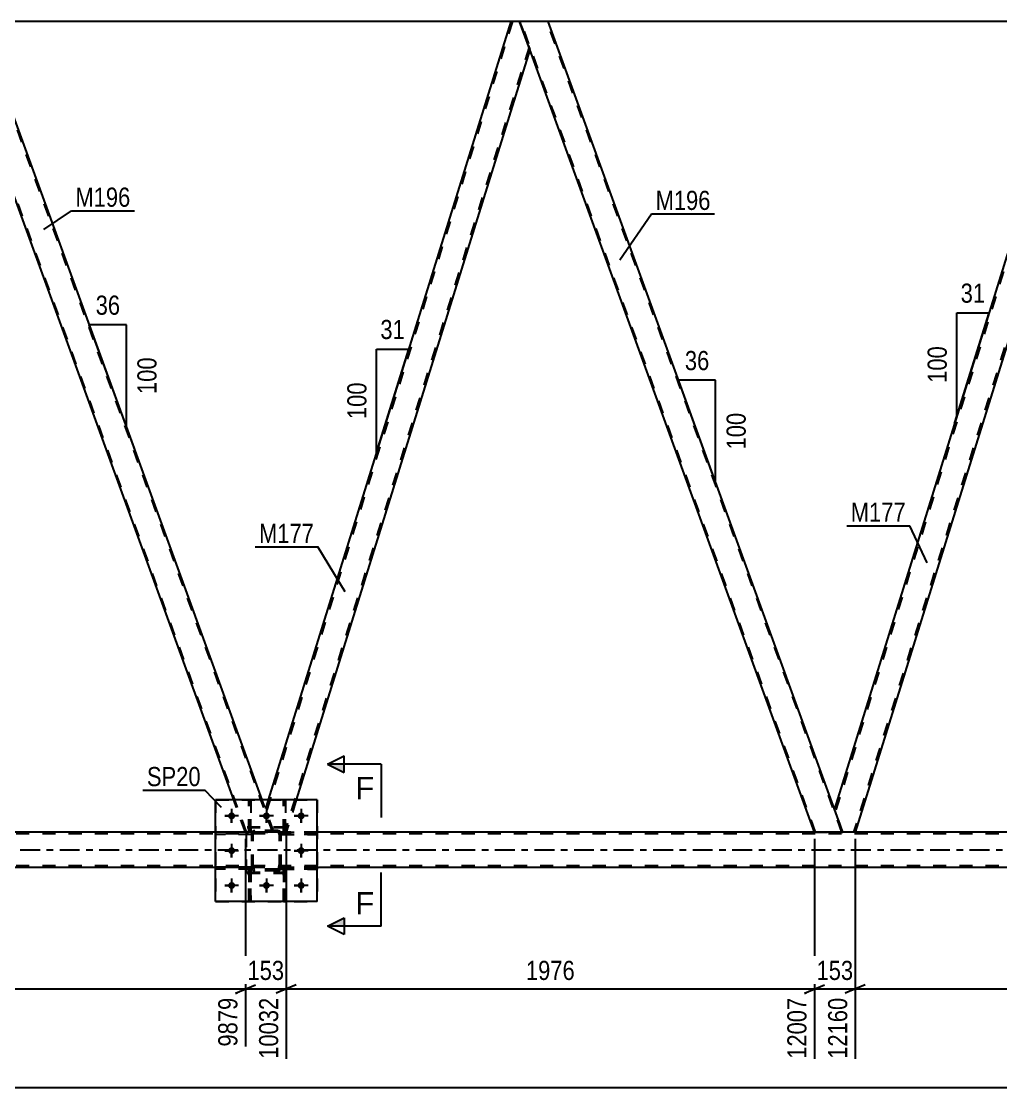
# Model space of a CAD drawing. Header units: millimetres. Extents: x 0 to 841, y 0 to 594.
# Drawn here: x 460 to 606.5, y 292.2 to 451.6 of the extents above; entities that cross this region are included whole.
import ezdxf

# ---------------------------------------------------------------- set-up
doc = ezdxf.new("R2010")
doc.units = ezdxf.units.MM
doc.linetypes.add('DXK_LINE_DOT2', pattern=[3.9198, 1.9599, -1.9599])
doc.linetypes.add('DXK_LINE_DOT3', pattern=[5.9187, 2.979, -0.9799, 0.9799, -0.9799])
doc.styles.add('Arial', font='ARIAL.TTF', dxfattribs={"height": 0.2})
doc.styles.add('Arial Narrow', font='ARIALN.TTF', dxfattribs={"height": 0.2})

# ---------------------------------------------------------------- blocks, each defined once
blk = doc.blocks.new('Part-814748305-3479 - 3007')
at = {"color": 7, "linetype": 'DXK_LINE_DOT2'}
for p, q in [((499.62, 331.17), (493.62, 331.17)), ((493.62, 324.37), (493.62, 331.17)), ((499.62, 324.37), (499.62, 331.17)), ((499.62, 324.37), (493.62, 324.37))]:
    blk.add_line(p, q, dxfattribs=at)
blk = doc.blocks.new('Part-814748305-3463 - 3007')
at = {"color": 7, "linetype": 'DXK_LINE_DOT2'}
for p, q in [((493.98, 330.4), (493.98, 335.24)), ((493.98, 335.24), (494.3, 335.24)), ((494.3, 335.24), (494.3, 330.4)), ((493.98, 331), (494.3, 331)), ((494.3, 330.4), (493.98, 330.4))]:
    blk.add_line(p, q, dxfattribs=at)
blk = doc.blocks.new('Part-814748305-3384 - 3007')
at = {"color": 7, "linetype": 'DXK_LINE_DOT2'}
for p, q in [((499.62, 331.04), (493.62, 331.04)), ((493.62, 324.24), (493.62, 331.04)), ((499.62, 324.24), (499.62, 331.04)), ((499.62, 324.24), (493.62, 324.24))]:
    blk.add_line(p, q, dxfattribs=at)
blk = doc.blocks.new('Part-814748305-3368 - 3007')
at = {"color": 2, "linetype": 'Continuous'}
for p, q in [((618.31, 451.64), (581.61, 333.89)), ((619.63, 451.64), (618.31, 451.64)), ((621.16, 447.44), (619.63, 451.64)), ((621.18, 447.39), (584.72, 330.42)), ((582.88, 330.42), (581.63, 333.84))]:
    blk.add_line(p, q, dxfattribs=at)
at = {"color": 7, "linetype": 'DXK_LINE_DOT2'}
for p, q in [((618.57, 451.64), (581.75, 333.52)), ((621.04, 447.76), (584.47, 330.42)), ((621.18, 447.39), (621.16, 447.44)), ((621.18, 447.39), (621.16, 447.44)), ((581.61, 333.89), (581.63, 333.84)), ((584.72, 330.42), (582.88, 330.42))]:
    blk.add_line(p, q, dxfattribs=at)
blk = doc.blocks.new('Part-814748305-3255 - 3007')
at = {"color": 7, "linetype": 'DXK_LINE_DOT2'}
for p, q in [((493.98, 320.04), (493.98, 324.88)), ((493.98, 324.88), (494.3, 324.88)), ((493.98, 324.28), (494.3, 324.28)), ((494.3, 324.88), (494.3, 320.04)), ((494.3, 320.04), (493.98, 320.04))]:
    blk.add_line(p, q, dxfattribs=at)
blk = doc.blocks.new('Part-814748305-3275 - 3007')
at = {"color": 7, "linetype": 'DXK_LINE_DOT2'}
for p, q in [((499.18, 330.4), (499.18, 335.24)), ((499.18, 335.24), (499.5, 335.24)), ((499.5, 335.24), (499.5, 330.4)), ((499.18, 331), (499.5, 331)), ((499.5, 330.4), (499.18, 330.4))]:
    blk.add_line(p, q, dxfattribs=at)
blk = doc.blocks.new('Part-814748305-3280 - 3007')
at = {"color": 2, "linetype": 'Continuous'}
for p, q in [((504.22, 335.24), (489.02, 335.24)), ((489.02, 320.04), (489.02, 335.24)), ((504.22, 320.04), (504.22, 335.24)), ((504.22, 320.04), (489.02, 320.04))]:
    blk.add_line(p, q, dxfattribs=at)
blk = doc.blocks.new('Part-814748305-3402 - 3007')
at = {"color": 7, "linetype": 'DXK_LINE_DOT2'}
for p, q in [((494.3, 324.88), (493.98, 324.88)), ((493.98, 324.88), (493.98, 320.04)), ((493.98, 324.28), (494.3, 324.28)), ((494.3, 320.04), (494.3, 324.88)), ((493.98, 320.04), (494.3, 320.04))]:
    blk.add_line(p, q, dxfattribs=at)
blk = doc.blocks.new('Part-814748305-3285 - 3007')
at = {"color": 7, "linetype": 'DXK_LINE_DOT2'}
for p, q in [((774.73, 330.18), (99.12, 330.18)), ((504.22, 330.42), (489.02, 330.42)), ((774.73, 325.38), (98.36, 325.38)), ((504.22, 325.14), (489.02, 325.14))]:
    blk.add_line(p, q, dxfattribs=at)
at = {"color": 2, "linetype": 'Continuous'}
for p, q in [((489.02, 330.42), (248.82, 330.42)), ((659.29, 330.42), (504.22, 330.42)), ((489.02, 325.14), (248.82, 325.14)), ((659.29, 325.14), (504.22, 325.14))]:
    blk.add_line(p, q, dxfattribs=at)
at = {"color": 7, "linetype": 'DXK_LINE_DOT3'}
blk.add_line((98.74, 327.78), (774.73, 327.78), dxfattribs=at)
blk = doc.blocks.new('Part-814748305-3295 - 3007')
at = {"color": 2, "linetype": 'Continuous'}
for p, q in [((538.76, 451.64), (534.5, 451.64)), ((581.63, 333.84), (538.76, 451.64)), ((578.62, 330.42), (536.03, 447.44))]:
    blk.add_line(p, q, dxfattribs=at)
at = {"color": 7, "linetype": 'DXK_LINE_DOT2'}
for p, q in [((534.5, 451.64), (536.03, 447.44)), ((578.79, 330.42), (534.67, 451.64)), ((582.71, 330.42), (538.59, 451.64)), ((582.88, 330.42), (581.63, 333.84)), ((578.62, 330.42), (582.88, 330.42))]:
    blk.add_line(p, q, dxfattribs=at)
blk = doc.blocks.new('Part-814748305-3300 - 3007')
at = {"color": 7, "linetype": 'DXK_LINE_DOT2'}
for p, q in [((533.43, 451.64), (496.61, 333.52)), ((535.91, 447.76), (499.34, 330.42)), ((536.05, 447.39), (536.03, 447.44)), ((536.05, 447.39), (536.03, 447.44)), ((496.9, 335.24), (496.48, 333.89)), ((501.09, 335.24), (499.59, 330.42)), ((497.74, 330.42), (496.48, 333.89)), ((499.59, 330.42), (497.74, 330.42))]:
    blk.add_line(p, q, dxfattribs=at)
at = {"color": 2, "linetype": 'Continuous'}
for p, q in [((533.18, 451.64), (496.9, 335.24)), ((534.5, 451.64), (533.18, 451.64)), ((536.03, 447.44), (534.5, 451.64)), ((536.05, 447.39), (501.09, 335.24))]:
    blk.add_line(p, q, dxfattribs=at)
blk = doc.blocks.new('Part-814748305-3316 - 3007')
at = {"color": 2, "linetype": 'Continuous'}
for p, q in [((533.18, 451.64), (453.62, 451.64)), ((618.31, 451.64), (538.76, 451.64))]:
    blk.add_line(p, q, dxfattribs=at)
at = {"color": 7, "linetype": 'DXK_LINE_DOT2'}
blk.add_line((538.76, 451.64), (533.18, 451.64), dxfattribs=at)
blk = doc.blocks.new('Part-814748305-3320 - 3007')
at = {"color": 7, "linetype": 'DXK_LINE_DOT2'}
for p, q in [((494.42, 330.4), (489.02, 330.4)), ((489.02, 330.4), (489.02, 330.08)), ((494.42, 330.08), (489.02, 330.08)), ((493.82, 330.08), (493.82, 330.4)), ((494.42, 330.08), (494.42, 330.4))]:
    blk.add_line(p, q, dxfattribs=at)
blk = doc.blocks.new('Part-814748305-3323 - 3007')
at = {"color": 7, "linetype": 'DXK_LINE_DOT2'}
for p, q in [((504.22, 325.2), (498.83, 325.2)), ((498.83, 325.2), (498.83, 324.88)), ((498.83, 324.88), (504.22, 324.88)), ((499.43, 324.88), (499.43, 325.2)), ((504.22, 324.88), (504.22, 325.2))]:
    blk.add_line(p, q, dxfattribs=at)
blk = doc.blocks.new('Part-814748305-3326 - 3007')
at = {"color": 7, "linetype": 'DXK_LINE_DOT2'}
for p, q in [((504.22, 330.4), (498.83, 330.4)), ((498.83, 330.4), (498.83, 330.08)), ((498.83, 330.08), (504.22, 330.08)), ((499.43, 330.08), (499.43, 330.4)), ((504.22, 330.08), (504.22, 330.4))]:
    blk.add_line(p, q, dxfattribs=at)
blk = doc.blocks.new('Part-814748305-3353 - 3007')
at = {"color": 7, "linetype": 'DXK_LINE_DOT2'}
for p, q in [((494.42, 325.2), (489.02, 325.2)), ((489.02, 325.2), (489.02, 324.88)), ((494.42, 324.88), (489.02, 324.88)), ((493.82, 324.88), (493.82, 325.2)), ((494.42, 324.88), (494.42, 325.2))]:
    blk.add_line(p, q, dxfattribs=at)
blk = doc.blocks.new('Part-814748305-3363 - 3007')
at = {"color": 2, "linetype": 'Continuous'}
for p, q in [((453.62, 451.64), (449.36, 451.64)), ((495.99, 335.24), (453.62, 451.64)), ((491.73, 335.24), (450.89, 447.44))]:
    blk.add_line(p, q, dxfattribs=at)
at = {"color": 7, "linetype": 'DXK_LINE_DOT2'}
for p, q in [((449.36, 451.64), (450.89, 447.44)), ((493.66, 330.42), (449.53, 451.64)), ((497.57, 330.42), (453.45, 451.64)), ((493.48, 330.42), (491.73, 335.24)), ((497.74, 330.42), (495.99, 335.24)), ((497.74, 330.42), (493.48, 330.42))]:
    blk.add_line(p, q, dxfattribs=at)
blk = doc.blocks.new('Part-814748305-3385 - 3007')
at = {"color": 7, "linetype": 'DXK_LINE_DOT2'}
for p, q in [((494.42, 330.16), (494.46, 330.34)), ((494.46, 330.34), (494.42, 330.16)), ((494.42, 325.12), (494.42, 330.16)), ((494.66, 330.16), (494.68, 330.25)), ((494.66, 325.12), (494.66, 330.16)), ((494.68, 330.25), (494.74, 330.33)), ((494.72, 330.6), (494.9, 330.64)), ((494.9, 330.64), (494.72, 330.6)), ((494.74, 330.33), (494.81, 330.38)), ((494.81, 330.38), (494.9, 330.4)), ((498.34, 330.64), (494.9, 330.64)), ((494.9, 330.4), (498.34, 330.4)), ((498.34, 330.64), (498.53, 330.6)), ((498.53, 330.6), (498.34, 330.64)), ((498.34, 330.4), (498.44, 330.38)), ((498.44, 330.38), (498.51, 330.33)), ((498.51, 330.33), (498.57, 330.25)), ((498.57, 330.25), (498.58, 330.16)), ((498.58, 325.12), (498.58, 330.16)), ((498.79, 330.34), (498.82, 330.16)), ((498.82, 330.16), (498.79, 330.34)), ((498.82, 325.12), (498.82, 330.16)), ((494.46, 324.93), (494.42, 325.12)), ((494.42, 325.12), (494.46, 324.93)), ((494.68, 325.03), (494.66, 325.12)), ((494.74, 324.95), (494.68, 325.03)), ((494.9, 324.64), (494.72, 324.67)), ((494.72, 324.67), (494.9, 324.64)), ((494.81, 324.9), (494.74, 324.95)), ((494.9, 324.88), (494.81, 324.9)), ((498.34, 324.88), (494.9, 324.88)), ((498.34, 324.64), (494.9, 324.64)), ((498.44, 324.9), (498.34, 324.88)), ((498.53, 324.67), (498.34, 324.64)), ((498.34, 324.64), (498.53, 324.67)), ((498.51, 324.95), (498.44, 324.9)), ((498.57, 325.03), (498.51, 324.95)), ((498.58, 325.12), (498.57, 325.03)), ((498.82, 325.12), (498.79, 324.93)), ((498.79, 324.93), (498.82, 325.12))]:
    blk.add_line(p, q, dxfattribs=at)
at = {"color": 7, "linetype": 'DXK_LINE_DOT3'}
blk.add_line((496.62, 327.64), (496.62, 327.64), dxfattribs=at)
at = {"color": 7, "linetype": 'DXK_LINE_DOT2'}
for centre, start, end in [((494.9, 330.16), 112.5001, 157.5001), ((494.9, 330.16), 112.5001, 157.5001), ((498.34, 330.16), 22.5001, 67.5001), ((498.34, 330.16), 22.5001, 67.5001), ((494.9, 325.12), 202.5001, 247.5001), ((494.9, 325.12), 202.5001, 247.5001), ((498.34, 325.12), 292.5001, 337.5001), ((498.34, 325.12), 292.5001, 337.5001)]:
    blk.add_arc(centre, 0.48, start, end, dxfattribs=at)
blk = doc.blocks.new('Part-814748305-3391 - 3007')
at = {"color": 7, "linetype": 'DXK_LINE_DOT2'}
for p, q in [((499.18, 320.04), (499.18, 324.88)), ((499.18, 324.88), (499.5, 324.88)), ((499.18, 324.28), (499.5, 324.28)), ((499.5, 324.88), (499.5, 320.04)), ((499.5, 320.04), (499.18, 320.04))]:
    blk.add_line(p, q, dxfattribs=at)
blk = doc.blocks.new('Bolt-814748305-3395 - 3007')
at = {"color": 1, "linetype": 'Continuous'}
for p, q in [((491.42, 333.88), (491.42, 333.19)), ((496.62, 333.88), (496.62, 333.19)), ((501.82, 333.88), (501.82, 333.19)), ((490.38, 332.84), (491.08, 332.84)), ((491.42, 331.8), (491.42, 332.49)), ((492.46, 332.84), (491.77, 332.84)), ((495.58, 332.84), (496.28, 332.84)), ((496.62, 331.8), (496.62, 332.49)), ((497.66, 332.84), (496.97, 332.84)), ((500.78, 332.84), (501.48, 332.84)), ((501.82, 331.8), (501.82, 332.49)), ((502.86, 332.84), (502.17, 332.84)), ((491.42, 328.68), (491.42, 327.99)), ((501.82, 328.68), (501.82, 327.99)), ((490.38, 327.64), (491.08, 327.64)), ((491.42, 326.6), (491.42, 327.29)), ((492.46, 327.64), (491.77, 327.64)), ((500.78, 327.64), (501.48, 327.64)), ((501.82, 326.6), (501.82, 327.29)), ((502.86, 327.64), (502.17, 327.64)), ((490.38, 322.44), (491.08, 322.44)), ((491.42, 323.48), (491.42, 322.79)), ((491.42, 321.4), (491.42, 322.09)), ((492.46, 322.44), (491.77, 322.44)), ((495.58, 322.44), (496.28, 322.44)), ((496.62, 323.48), (496.62, 322.79)), ((496.62, 321.4), (496.62, 322.09)), ((497.66, 322.44), (496.97, 322.44)), ((500.78, 322.44), (501.48, 322.44)), ((501.82, 323.48), (501.82, 322.79)), ((501.82, 321.4), (501.82, 322.09)), ((502.86, 322.44), (502.17, 322.44))]:
    blk.add_line(p, q, dxfattribs=at)
blk = doc.blocks.new('Part-814748305-3412 - 3007')
at = {"color": 7, "linetype": 'DXK_LINE_DOT2'}
for p, q in [((489.02, 335.24), (504.22, 335.24)), ((489.02, 335.24), (489.02, 320.04)), ((504.22, 335.24), (504.22, 320.04)), ((489.02, 320.04), (504.22, 320.04))]:
    blk.add_line(p, q, dxfattribs=at)
blk = doc.blocks.new('Part-814748305-3444 - 3007')
at = {"color": 2, "linetype": 'Continuous'}
for p, q in [((493.98, 335.24), (493.98, 335.24)), ((494.3, 335.24), (493.98, 335.24)), ((494.3, 335.24), (494.3, 335.24))]:
    blk.add_line(p, q, dxfattribs=at)
at = {"color": 7, "linetype": 'DXK_LINE_DOT2'}
for p, q in [((493.98, 330.4), (493.98, 335.24)), ((494.3, 330.4), (494.3, 335.24)), ((493.98, 331), (494.3, 331)), ((494.3, 330.4), (493.98, 330.4))]:
    blk.add_line(p, q, dxfattribs=at)
blk = doc.blocks.new('Part-814748305-3447 - 3007')
at = {"color": 7, "linetype": 'DXK_LINE_DOT2'}
for p, q in [((498.83, 330.08), (498.83, 330.4)), ((498.83, 330.4), (504.22, 330.4)), ((504.22, 330.08), (498.83, 330.08)), ((499.43, 330.08), (499.43, 330.4)), ((504.22, 330.4), (504.22, 330.08))]:
    blk.add_line(p, q, dxfattribs=at)
blk = doc.blocks.new('Part-814748305-3451 - 3007')
at = {"color": 7, "linetype": 'DXK_LINE_DOT2'}
for p, q in [((499.5, 324.88), (499.18, 324.88)), ((499.18, 324.88), (499.18, 320.04)), ((499.18, 324.28), (499.5, 324.28)), ((499.5, 320.04), (499.5, 324.88)), ((499.18, 320.04), (499.5, 320.04))]:
    blk.add_line(p, q, dxfattribs=at)
blk = doc.blocks.new('Bolt-814748305-3460 - 3007')
at = {"linetype": 'Continuous'}
for points in [[(491.94, 332.84, -1), (490.9, 332.84, -1)], [(497.14, 332.84, -1), (496.1, 332.84, -1)], [(502.34, 332.84, -1), (501.3, 332.84, -1)], [(491.94, 327.64, -1), (490.9, 327.64, -1)], [(502.34, 327.64, -1), (501.3, 327.64, -1)], [(491.94, 322.44, -1), (490.9, 322.44, -1)], [(497.14, 322.44, -1), (496.1, 322.44, -1)], [(502.34, 322.44, -1), (501.3, 322.44, -1)]]:
    blk.add_hatch(color=1, dxfattribs=at).paths.add_polyline_path(points)
at = {"color": 1, "linetype": 'Continuous'}
for p, q in [((491.42, 333.88), (491.42, 331.8)), ((496.62, 333.88), (496.62, 331.8)), ((501.82, 333.88), (501.82, 331.8)), ((492.46, 332.84), (490.38, 332.84)), ((497.66, 332.84), (495.58, 332.84)), ((502.86, 332.84), (500.78, 332.84)), ((491.42, 328.68), (491.42, 326.6)), ((501.82, 328.68), (501.82, 326.6)), ((492.46, 327.64), (490.38, 327.64)), ((502.86, 327.64), (500.78, 327.64)), ((492.46, 322.44), (490.38, 322.44)), ((491.42, 323.48), (491.42, 321.4)), ((497.66, 322.44), (495.58, 322.44)), ((496.62, 323.48), (496.62, 321.4)), ((502.86, 322.44), (500.78, 322.44)), ((501.82, 323.48), (501.82, 321.4))]:
    blk.add_line(p, q, dxfattribs=at)
blk = doc.blocks.new('Part-814748305-3471 - 3007')
at = {"color": 2, "linetype": 'Continuous'}
for p, q in [((499.18, 335.24), (499.18, 335.24)), ((499.5, 335.24), (499.18, 335.24)), ((499.5, 335.24), (499.5, 335.24))]:
    blk.add_line(p, q, dxfattribs=at)
at = {"color": 7, "linetype": 'DXK_LINE_DOT2'}
for p, q in [((499.18, 330.4), (499.18, 335.24)), ((499.5, 330.4), (499.5, 335.24)), ((499.18, 331), (499.5, 331)), ((499.5, 330.4), (499.18, 330.4))]:
    blk.add_line(p, q, dxfattribs=at)
blk = doc.blocks.new('Part-814748305-3472 - 3007')
at = {"color": 7, "linetype": 'DXK_LINE_DOT2'}
for p, q in [((494.42, 325.2), (489.02, 325.2)), ((489.02, 324.88), (489.02, 325.2)), ((494.42, 324.88), (489.02, 324.88)), ((493.82, 324.88), (493.82, 325.2)), ((494.42, 325.2), (494.42, 324.88))]:
    blk.add_line(p, q, dxfattribs=at)
blk = doc.blocks.new('Part-814748305-3473 - 3007')
at = {"color": 7, "linetype": 'DXK_LINE_DOT2'}
for p, q in [((494.42, 330.4), (489.02, 330.4)), ((489.02, 330.08), (489.02, 330.4)), ((494.42, 330.08), (489.02, 330.08)), ((493.82, 330.08), (493.82, 330.4)), ((494.42, 330.4), (494.42, 330.08))]:
    blk.add_line(p, q, dxfattribs=at)
blk = doc.blocks.new('Part-814748305-3474 - 3007')
at = {"color": 7, "linetype": 'DXK_LINE_DOT2'}
for p, q in [((498.83, 324.88), (498.83, 325.2)), ((498.83, 325.2), (504.22, 325.2)), ((504.22, 324.88), (498.83, 324.88)), ((499.43, 324.88), (499.43, 325.2)), ((504.22, 325.2), (504.22, 324.88))]:
    blk.add_line(p, q, dxfattribs=at)
blk = doc.blocks.new('Part-814748305-3475 - 3007')
at = {"color": 7, "linetype": 'DXK_LINE_DOT2'}
for p, q in [((494.42, 330.16), (494.46, 330.34)), ((494.46, 330.34), (494.42, 330.16)), ((494.42, 325.12), (494.42, 330.16)), ((494.66, 330.16), (494.68, 330.25)), ((494.66, 325.12), (494.66, 330.16)), ((494.68, 330.25), (494.74, 330.33)), ((494.72, 330.6), (494.9, 330.64)), ((494.9, 330.64), (494.72, 330.6)), ((494.74, 330.33), (494.81, 330.38)), ((494.81, 330.38), (494.9, 330.4)), ((498.34, 330.64), (494.9, 330.64)), ((494.9, 330.4), (498.34, 330.4)), ((498.34, 330.64), (498.53, 330.6)), ((498.53, 330.6), (498.34, 330.64)), ((498.34, 330.4), (498.44, 330.38)), ((498.44, 330.38), (498.51, 330.33)), ((498.51, 330.33), (498.57, 330.25)), ((498.57, 330.25), (498.58, 330.16)), ((498.58, 325.12), (498.58, 330.16)), ((498.79, 330.34), (498.82, 330.16)), ((498.82, 330.16), (498.79, 330.34)), ((498.82, 325.12), (498.82, 330.16)), ((494.46, 324.93), (494.42, 325.12)), ((494.42, 325.12), (494.46, 324.93)), ((494.68, 325.03), (494.66, 325.12)), ((494.74, 324.95), (494.68, 325.03)), ((494.9, 324.64), (494.72, 324.67)), ((494.72, 324.67), (494.9, 324.64)), ((494.81, 324.9), (494.74, 324.95)), ((494.9, 324.88), (494.81, 324.9)), ((498.34, 324.88), (494.9, 324.88)), ((498.34, 324.64), (494.9, 324.64)), ((498.44, 324.9), (498.34, 324.88)), ((498.53, 324.67), (498.34, 324.64)), ((498.34, 324.64), (498.53, 324.67)), ((498.51, 324.95), (498.44, 324.9)), ((498.57, 325.03), (498.51, 324.95)), ((498.58, 325.12), (498.57, 325.03)), ((498.82, 325.12), (498.79, 324.93)), ((498.79, 324.93), (498.82, 325.12))]:
    blk.add_line(p, q, dxfattribs=at)
at = {"color": 7, "linetype": 'DXK_LINE_DOT3'}
blk.add_line((496.62, 327.64), (496.62, 327.64), dxfattribs=at)
at = {"color": 7, "linetype": 'DXK_LINE_DOT2'}
for centre, start, end in [((494.9, 330.16), 112.5001, 157.5001), ((494.9, 330.16), 112.5001, 157.5001), ((498.34, 330.16), 22.5001, 67.5001), ((498.34, 330.16), 22.5001, 67.5001), ((494.9, 325.12), 202.5001, 247.5001), ((494.9, 325.12), 202.5001, 247.5001), ((498.34, 325.12), 292.5001, 337.5001), ((498.34, 325.12), 292.5001, 337.5001)]:
    blk.add_arc(centre, 0.48, start, end, dxfattribs=at)
blk = doc.blocks.new('AngleDimension-814748305-12367 - 3007')
at = {"color": 7, "linetype": 'Continuous'}
for p, q in [((475.68, 406.27), (470.13, 406.27)), ((475.68, 391.05), (470.13, 406.27)), ((475.68, 391.05), (475.68, 406.27)), ((476.87, 387.77), (475.68, 391.05))]:
    blk.add_line(p, q, dxfattribs=at)
at = {"color": 0}
for points in [[(475.33, 407.17), (475.33, 411.37), (470.48, 411.37), (470.48, 407.17)], [(480.78, 402), (476.58, 402), (476.58, 395.32), (480.78, 395.32)]]:
    blk.add_wipeout(points, dxfattribs=at)
at = {"color": 3, "style": 'Arial Narrow'}
blk.add_text('36', height=2.863, dxfattribs=at).set_placement((471.08, 407.77))
blk.add_text('100', height=2.863, rotation=90.0002, dxfattribs=at).set_placement((480.18, 395.92))
blk = doc.blocks.new('StraightDimension-814748305-3992 - 3007')
at = {"color": 7, "linetype": 'Continuous'}
blk.add_line((45.97, 292.21), (785.59, 292.21), dxfattribs=at)
blk = doc.blocks.new('AngleDimension-814748305-3508 - 3007')
at = {"color": 7, "linetype": 'Continuous'}
for p, q in [((599.91, 408.07), (604.73, 408.07)), ((599.91, 392.6), (604.73, 408.07)), ((599.91, 392.6), (599.91, 408.07)), ((599.56, 391.49), (599.91, 392.6))]:
    blk.add_line(p, q, dxfattribs=at)
at = {"color": 0}
for points in [[(604.75, 408.97), (604.75, 413.17), (599.89, 413.17), (599.89, 408.97)], [(599.01, 403.68), (594.81, 403.68), (594.81, 396.99), (599.01, 396.99)]]:
    blk.add_wipeout(points, dxfattribs=at)
at = {"color": 3, "style": 'Arial Narrow'}
blk.add_text('31', height=2.863, dxfattribs=at).set_placement((600.49, 409.57))
blk.add_text('100', height=2.863, rotation=90.0002, dxfattribs=at).set_placement((598.41, 397.59))
blk = doc.blocks.new('AngleDimension-814748305-3522 - 3007')
at = {"color": 7, "linetype": 'Continuous'}
for p, q in [((513.09, 402.64), (517.91, 402.64)), ((513.09, 387.18), (517.91, 402.64)), ((513.09, 387.18), (513.09, 402.64)), ((515.17, 393.85), (517.91, 402.64))]:
    blk.add_line(p, q, dxfattribs=at)
at = {"color": 0}
for points in [[(517.93, 403.54), (517.93, 407.74), (513.07, 407.74), (513.07, 403.54)], [(512.19, 398.25), (507.99, 398.25), (507.99, 391.57), (512.19, 391.57)]]:
    blk.add_wipeout(points, dxfattribs=at)
at = {"color": 3, "style": 'Arial Narrow'}
blk.add_text('31', height=2.863, dxfattribs=at).set_placement((513.67, 404.14))
blk.add_text('100', height=2.863, rotation=90.0002, dxfattribs=at).set_placement((511.59, 392.17))
blk = doc.blocks.new('StraightDimension-814748305-3791 - 3007')
at = {"color": 7, "linetype": 'Continuous'}
for p, q in [((414.45, 329.42), (414.45, 298.35)), ((493.48, 329.42), (493.48, 298.35)), ((415.95, 307.56), (412.95, 306.36)), ((414.45, 306.96), (493.48, 306.96)), ((491.98, 306.36), (494.98, 307.56))]:
    blk.add_line(p, q, dxfattribs=at)
at = {"color": 0}
blk.add_wipeout([(458.22, 307.71), (458.22, 311.91), (449.71, 311.91), (449.71, 307.71)], dxfattribs=at)
at = {"color": 0, "linetype": 'Continuous'}
blk.add_wipeout([(492.88, 306.26), (488.68, 306.26), (488.68, 297.75), (492.88, 297.75)], dxfattribs=at)
at = {"color": 3, "style": 'Arial Narrow'}
blk.add_text('1976', height=2.863, dxfattribs=at).set_placement((450.31, 308.31))
at = {"color": 3, "linetype": 'Continuous', "style": 'Arial Narrow'}
blk.add_text('9879', height=2.863, rotation=90.0002, dxfattribs=at).set_placement((492.28, 298.35))
blk = doc.blocks.new('StraightDimension-814748305-3810 - 3007')
at = {"color": 7, "linetype": 'Continuous'}
for p, q in [((493.48, 329.42), (493.48, 298.35)), ((499.59, 329.42), (499.59, 296.52)), ((491.98, 306.36), (494.98, 307.56)), ((493.48, 306.96), (499.59, 306.96)), ((501.09, 307.56), (498.09, 306.36))]:
    blk.add_line(p, q, dxfattribs=at)
at = {"color": 0}
blk.add_wipeout([(499.88, 307.71), (499.88, 311.91), (493.19, 311.91), (493.19, 307.71)], dxfattribs=at)
at = {"color": 0, "linetype": 'Continuous'}
blk.add_wipeout([(498.99, 306.26), (494.79, 306.26), (494.79, 295.92), (498.99, 295.92)], dxfattribs=at)
at = {"color": 3, "style": 'Arial Narrow'}
blk.add_text('153', height=2.863, dxfattribs=at).set_placement((493.79, 308.31))
at = {"color": 3, "linetype": 'Continuous', "style": 'Arial Narrow'}
blk.add_text('10032', height=2.863, rotation=90.0002, dxfattribs=at).set_placement((498.39, 296.52))
blk = doc.blocks.new('StraightDimension-814748305-3829 - 3007')
at = {"color": 7, "linetype": 'Continuous'}
for p, q in [((499.59, 329.42), (499.59, 296.52)), ((578.62, 329.42), (578.62, 296.52)), ((501.09, 307.56), (498.09, 306.36)), ((499.59, 306.96), (578.62, 306.96)), ((577.12, 306.36), (580.12, 307.56))]:
    blk.add_line(p, q, dxfattribs=at)
at = {"color": 0}
blk.add_wipeout([(543.36, 307.71), (543.36, 311.91), (534.85, 311.91), (534.85, 307.71)], dxfattribs=at)
at = {"color": 0, "linetype": 'Continuous'}
blk.add_wipeout([(578.02, 306.26), (573.82, 306.26), (573.82, 295.92), (578.02, 295.92)], dxfattribs=at)
at = {"color": 3, "style": 'Arial Narrow'}
blk.add_text('1976', height=2.863, dxfattribs=at).set_placement((535.45, 308.31))
at = {"color": 3, "linetype": 'Continuous', "style": 'Arial Narrow'}
blk.add_text('12007', height=2.863, rotation=90.0002, dxfattribs=at).set_placement((577.42, 296.52))
blk = doc.blocks.new('StraightDimension-814748305-3848 - 3007')
at = {"color": 7, "linetype": 'Continuous'}
for p, q in [((578.62, 329.42), (578.62, 296.52)), ((584.72, 329.42), (584.72, 296.52)), ((577.12, 306.36), (580.12, 307.56)), ((578.62, 306.96), (584.72, 306.96)), ((586.22, 307.56), (583.22, 306.36))]:
    blk.add_line(p, q, dxfattribs=at)
at = {"color": 0}
blk.add_wipeout([(585.01, 307.71), (585.01, 311.91), (578.33, 311.91), (578.33, 307.71)], dxfattribs=at)
at = {"color": 0, "linetype": 'Continuous'}
blk.add_wipeout([(584.12, 306.26), (579.92, 306.26), (579.92, 295.92), (584.12, 295.92)], dxfattribs=at)
at = {"color": 3, "style": 'Arial Narrow'}
blk.add_text('153', height=2.863, dxfattribs=at).set_placement((578.93, 308.31))
at = {"color": 3, "linetype": 'Continuous', "style": 'Arial Narrow'}
blk.add_text('12160', height=2.863, rotation=90.0002, dxfattribs=at).set_placement((583.52, 296.52))
blk = doc.blocks.new('StraightDimension-814748305-3867 - 3007')
at = {"color": 7, "linetype": 'Continuous'}
for p, q in [((584.72, 329.42), (584.72, 296.52)), ((663.75, 329.42), (663.75, 296.52)), ((586.22, 307.56), (583.22, 306.36)), ((584.72, 306.96), (663.75, 306.96)), ((662.25, 306.36), (665.25, 307.56))]:
    blk.add_line(p, q, dxfattribs=at)
at = {"color": 0}
blk.add_wipeout([(628.49, 307.71), (628.49, 311.91), (619.98, 311.91), (619.98, 307.71)], dxfattribs=at)
at = {"color": 0, "linetype": 'Continuous'}
blk.add_wipeout([(663.15, 306.26), (658.95, 306.26), (658.95, 295.92), (663.15, 295.92)], dxfattribs=at)
at = {"color": 3, "style": 'Arial Narrow'}
blk.add_text('1976', height=2.863, dxfattribs=at).set_placement((620.58, 308.31))
at = {"color": 3, "linetype": 'Continuous', "style": 'Arial Narrow'}
blk.add_text('14136', height=2.863, rotation=90.0002, dxfattribs=at).set_placement((662.55, 296.52))
blk = doc.blocks.new('AngleDimension-814748305-12381 - 3007')
at = {"color": 7, "linetype": 'Continuous'}
for p, q in [((560.78, 391.12), (558.28, 397.99)), ((563.83, 397.99), (558.28, 397.99)), ((563.83, 382.76), (558.28, 397.99)), ((563.83, 382.76), (563.83, 397.99))]:
    blk.add_line(p, q, dxfattribs=at)
at = {"color": 0}
for points in [[(563.48, 398.89), (563.48, 403.09), (558.63, 403.09), (558.63, 398.89)], [(568.93, 393.72), (564.73, 393.72), (564.73, 387.03), (568.93, 387.03)]]:
    blk.add_wipeout(points, dxfattribs=at)
at = {"color": 3, "style": 'Arial Narrow'}
blk.add_text('36', height=2.863, dxfattribs=at).set_placement((559.23, 399.49))
blk.add_text('100', height=2.863, rotation=90.0002, dxfattribs=at).set_placement((568.33, 387.63))
blk = doc.blocks.new('Mark-814748305-3364 - 3007')
at = {"color": 0}
blk.add_wipeout([(592.28, 376.82), (592.28, 379.82), (584.05, 379.82), (584.05, 376.82)], dxfattribs=at)
blk.add_wipeout([(592.28, 376.82), (592.28, 379.82), (584.05, 379.82), (584.05, 376.82)], dxfattribs=at)
at = {"color": 30, "linetype": 'Continuous'}
for p in [(583.45, 376.22), (595.47, 370.7)]:
    blk.add_line(p, (592.88, 376.22), dxfattribs=at)
at = {"color": 3, "style": 'Arial Narrow'}
blk.add_text('M177', height=2.863, dxfattribs=at).set_placement((584.05, 376.82))
blk = doc.blocks.new('Mark-814748305-3276 - 3007')
at = {"color": 0}
blk.add_wipeout([(486.79, 337.29), (486.79, 340.29), (478.75, 340.29), (478.75, 337.29)], dxfattribs=at)
blk.add_wipeout([(486.79, 337.29), (486.79, 340.29), (478.75, 340.29), (478.75, 337.29)], dxfattribs=at)
at = {"color": 30, "linetype": 'Continuous'}
for p in [(478.15, 336.69), (489.91, 334.12)]:
    blk.add_line(p, (487.39, 336.69), dxfattribs=at)
at = {"color": 3, "style": 'Arial Narrow'}
blk.add_text('SP20', height=2.863, dxfattribs=at).set_placement((478.75, 337.29))
blk = doc.blocks.new('Mark-814748305-3291 - 3007')
at = {"color": 0}
blk.add_wipeout([(563.07, 423.44), (563.07, 426.44), (554.85, 426.44), (554.85, 423.44)], dxfattribs=at)
blk.add_wipeout([(563.07, 423.44), (563.07, 426.44), (554.85, 426.44), (554.85, 423.44)], dxfattribs=at)
at = {"color": 30, "linetype": 'Continuous'}
for p, q in [((549.52, 415.96), (554.25, 422.84)), ((554.25, 422.84), (563.67, 422.84))]:
    blk.add_line(p, q, dxfattribs=at)
at = {"color": 3, "style": 'Arial Narrow'}
blk.add_text('M196', height=2.863, dxfattribs=at).set_placement((554.85, 423.44))
blk = doc.blocks.new('Mark-814748305-3296 - 3007')
at = {"color": 0}
blk.add_wipeout([(503.74, 373.65), (503.74, 376.65), (495.52, 376.65), (495.52, 373.65)], dxfattribs=at)
blk.add_wipeout([(503.74, 373.65), (503.74, 376.65), (495.52, 376.65), (495.52, 373.65)], dxfattribs=at)
at = {"color": 30, "linetype": 'Continuous'}
for p in [(494.92, 373.05), (508.41, 366.34)]:
    blk.add_line(p, (504.34, 373.05), dxfattribs=at)
at = {"color": 3, "style": 'Arial Narrow'}
blk.add_text('M177', height=2.863, dxfattribs=at).set_placement((495.52, 373.65))
blk = doc.blocks.new('Mark-814748305-3359 - 3007')
at = {"color": 0}
blk.add_wipeout([(476.27, 423.92), (476.27, 426.92), (468.05, 426.92), (468.05, 423.92)], dxfattribs=at)
blk.add_wipeout([(476.27, 423.92), (476.27, 426.92), (468.05, 426.92), (468.05, 423.92)], dxfattribs=at)
at = {"color": 30, "linetype": 'Continuous'}
for p, q in [((463.33, 420.5), (467.45, 423.32)), ((467.45, 423.32), (476.87, 423.32))]:
    blk.add_line(p, q, dxfattribs=at)
at = {"color": 3, "style": 'Arial Narrow'}
blk.add_text('M196', height=2.863, dxfattribs=at).set_placement((468.05, 423.92))
blk = doc.blocks.new('SectionMark-814748305-4710 - 3007')
at = {"linetype": 'Continuous'}
for points in [[(508.27, 340.59), (508.27, 339.34), (505.77, 340.59)], [(508.27, 317.61), (508.27, 316.36), (505.77, 316.36)]]:
    blk.add_hatch(color=6, dxfattribs=at).paths.add_polyline_path(points)
at = {"color": 6, "linetype": 'Continuous'}
for p, q in [((505.77, 340.59), (508.27, 341.84)), ((508.27, 339.34), (508.27, 341.84)), ((513.77, 340.59), (505.77, 340.59)), ((505.77, 340.59), (508.27, 339.34)), ((513.77, 340.59), (513.77, 332.59)), ((513.77, 316.36), (513.77, 324.36)), ((505.77, 316.36), (508.27, 317.61)), ((508.27, 317.61), (508.27, 315.11)), ((513.77, 316.36), (505.77, 316.36)), ((508.27, 315.11), (505.77, 316.36))]:
    blk.add_line(p, q, dxfattribs=at)
at = {"color": 0, "linetype": 'Continuous'}
for points in [[(512.77, 335.34), (512.77, 338.84), (509.92, 338.84), (509.92, 335.34)], [(512.77, 318.11), (512.77, 321.61), (509.92, 321.61), (509.92, 318.11)]]:
    blk.add_wipeout(points, dxfattribs=at)
at = {"color": 3, "linetype": 'Continuous', "style": 'Arial'}
for p in [(509.92, 335.34), (509.92, 318.11)]:
    blk.add_text('F', height=3.34, dxfattribs=at).set_placement(p)

msp = doc.modelspace()

# ---------------------------------------------------------------- block references
for name in ['Part-814748305-3316 - 3007', 'Part-814748305-3363 - 3007', 'Part-814748305-3300 - 3007', 'Part-814748305-3295 - 3007', 'Part-814748305-3368 - 3007', 'Part-814748305-3280 - 3007', 'Part-814748305-3412 - 3007', 'Part-814748305-3463 - 3007', 'Part-814748305-3444 - 3007', 'Part-814748305-3275 - 3007', 'Part-814748305-3471 - 3007', 'Bolt-814748305-3395 - 3007', 'Bolt-814748305-3460 - 3007', 'Part-814748305-3285 - 3007', 'Part-814748305-3320 - 3007', 'Part-814748305-3473 - 3007', 'Part-814748305-3479 - 3007', 'Part-814748305-3384 - 3007', 'Part-814748305-3385 - 3007', 'Part-814748305-3475 - 3007', 'Part-814748305-3326 - 3007', 'Part-814748305-3447 - 3007', 'Part-814748305-3353 - 3007', 'Part-814748305-3472 - 3007', 'Part-814748305-3255 - 3007', 'Part-814748305-3402 - 3007', 'Part-814748305-3323 - 3007', 'Part-814748305-3474 - 3007', 'Part-814748305-3391 - 3007', 'Part-814748305-3451 - 3007']:
    msp.add_blockref(name, (0, 0))

# ---------------------------------------------------------------- next in the draw order: block references
msp.add_blockref('AngleDimension-814748305-12367 - 3007', (0, 0))

# ---------------------------------------------------------------- next in the draw order: block references
msp.add_blockref('StraightDimension-814748305-3992 - 3007', (0, 0))

# ---------------------------------------------------------------- next in the draw order: block references
for name in ['Mark-814748305-3359 - 3007', 'Mark-814748305-3291 - 3007', 'AngleDimension-814748305-3508 - 3007', 'AngleDimension-814748305-3522 - 3007', 'AngleDimension-814748305-12381 - 3007', 'Mark-814748305-3364 - 3007', 'Mark-814748305-3296 - 3007', 'Mark-814748305-3276 - 3007', 'StraightDimension-814748305-3791 - 3007']:
    msp.add_blockref(name, (0, 0))

# ---------------------------------------------------------------- next in the draw order: block references
msp.add_blockref('StraightDimension-814748305-3810 - 3007', (0, 0))

# ---------------------------------------------------------------- next in the draw order: block references
msp.add_blockref('StraightDimension-814748305-3829 - 3007', (0, 0))

# ---------------------------------------------------------------- next in the draw order: block references
for name in ['SectionMark-814748305-4710 - 3007', 'StraightDimension-814748305-3848 - 3007']:
    msp.add_blockref(name, (0, 0))

# ---------------------------------------------------------------- next in the draw order: block references
msp.add_blockref('StraightDimension-814748305-3867 - 3007', (0, 0))

doc.saveas('drawing.dxf')
